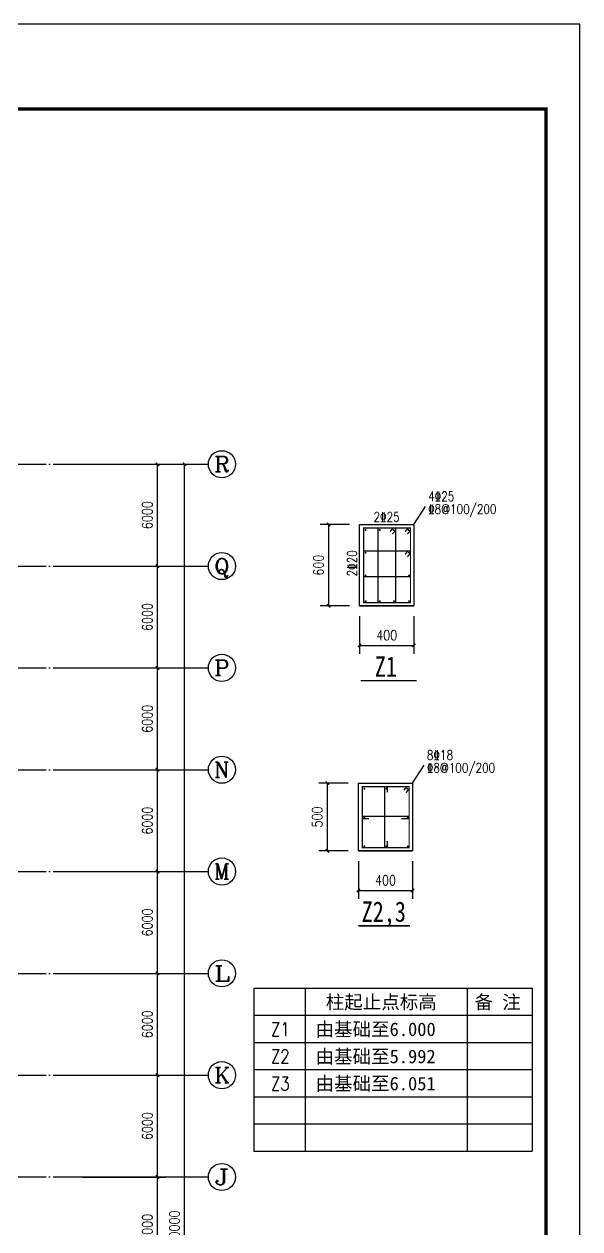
# Model space of a CAD drawing. Extents: x 31695611 to 39053694, y -59225 to 904195.
# Drawn here: x 38651623 to 38684416, y 833200 to 904195 of the extents above; entities that cross this region are included whole.
import ezdxf
from ezdxf.enums import TextEntityAlignment as Align

# ---------------------------------------------------------------- set-up
doc = ezdxf.new("R2010")
doc.units = 0
doc.header["$LTSCALE"] = 1000
doc.header["$MEASUREMENT"] = 0
doc.linetypes.add('ACAD_ISO04W100', pattern=[30.5, 24, -3, 0.5, -3])
doc.linetypes.add('DOTE', pattern=[2.42, 2, -0.2, 0.02, -0.2])
doc.layers.get('0').update_dxf_attribs({"linetype": 'CONTINUOUS'})
doc.layers.get('DEFPOINTS').update_dxf_attribs({"linetype": 'CONTINUOUS'})
for name, color, linetype in [('205', 253, 'CONTINUOUS'), ('AXIS', 3, 'CONTINUOUS'), ('AXIS_TEXT', 7, 'CONTINUOUS'), ('BD', 255, 'CONTINUOUS'), ('DOTE', 1, 'ACAD_ISO04W100'), ('OR', 7, 'CONTINUOUS'), ('PUB_DIM', 3, 'CONTINUOUS'), ('PUB_TEXT', 7, 'CONTINUOUS'), ('PUB_TITLE', 4, 'CONTINUOUS'), ('PUB_WZ', 7, 'CONTINUOUS')]:
    doc.layers.add(name, color=color, linetype=linetype)
doc.styles.add('-宋体', font='', dxfattribs={"width": 0.8})
doc.styles.add('_HZTXT', font='txt.shx', dxfattribs={"width": 0.8, "bigfont": 'hztxt.shx'})
doc.styles.add('_LABHZ', font='')
doc.styles.add('_TCH_AXIS', font='COMPLEX', dxfattribs={"bigfont": 'GBCBIG'})
doc.styles.add('COMPLEX', font='COMPLEX')
doc.styles.add('DIM_FONT', font='SIMPLEX.shx', dxfattribs={"width": 0.8})
doc.styles.get('-宋体').set_extended_font_data('SimSun')
doc.styles.get('_LABHZ').set_extended_font_data('SimSun')
doc.dimstyles.new('DIMN200', dxfattribs={"dimscale": 2, "dimtxt": 300, "dimasz": 100, "dimexe": 250, "dimexo": 300, "dimgap": 150, "dimtad": 1, "dimdec": 0, "dimzin": 0, "dimtxsty": 'DIM_FONT', "dimblk": 'ARCHTICK', "dimcen": 0.09, "dimclrt": 7, "dimazin": 3, "dimtfac": 1, "dimtdec": 0, "dimtix": 1, "dimtmove": 0, "dimatfit": 3, "dimtolj": 1, "dimtzin": 0})

# ---------------------------------------------------------------- blocks, each defined once
blk = doc.blocks.new('_ARCHTICK')
at = {"color": 0, "linetype": 'BYBLOCK', "const_width": 0.4}
blk.add_lwpolyline([(-0.5, -0.5), (0.5, 0.5)], dxfattribs=at)
blk = doc.blocks.new('*D796')
at = {"layer": 'AXIS', "color": 0}
for p, q in [((38655095, 836258), (38659995, 836258)), ((38659495, 830258), (38659495, 836258)), ((38655095, 830258), (38659995, 830258))]:
    blk.add_line(p, q, dxfattribs=at)
at = {"layer": 'DEFPOINTS', "color": 0}
for p in [(38654495, 836258), (38659495, 836258), (38654495, 830258)]:
    blk.add_point(p, dxfattribs=at)
at = {"layer": 'AXIS', "color": 0, "xscale": 200, "yscale": 200, "zscale": 200}
for p, rotation in [((38659495, 836258), 89.9998904604143), ((38659495, 830258), 269.9998904604143)]:
    blk.add_blockref('_ARCHTICK', p, dxfattribs=dict(at, rotation=rotation))
at = {"layer": 'AXIS', "color": 7, "insert": (38658895, 833259), "char_height": 600, "attachment_point": 5, "rotation": 89.99989, "style": 'DIM_FONT'}
blk.add_mtext('\\A1;6000', dxfattribs=at)
blk = doc.blocks.new('*D797')
at = {"layer": 'AXIS', "color": 0}
for p, q in [((38655095, 842258), (38659995, 842258)), ((38659495, 836258), (38659495, 842258)), ((38655095, 836258), (38659995, 836258))]:
    blk.add_line(p, q, dxfattribs=at)
at = {"layer": 'DEFPOINTS', "color": 0}
for p in [(38654495, 842258), (38659495, 842258), (38654495, 836258)]:
    blk.add_point(p, dxfattribs=at)
at = {"layer": 'AXIS', "color": 0, "xscale": 200, "yscale": 200, "zscale": 200}
for p, rotation in [((38659495, 842258), 89.99989046034315), ((38659495, 836258), 269.9998904603431)]:
    blk.add_blockref('_ARCHTICK', p, dxfattribs=dict(at, rotation=rotation))
at = {"layer": 'AXIS', "color": 7, "insert": (38658895, 839259), "char_height": 600, "attachment_point": 5, "rotation": 89.99989, "style": 'DIM_FONT'}
blk.add_mtext('\\A1;6000', dxfattribs=at)
blk = doc.blocks.new('*D798')
at = {"layer": 'AXIS', "color": 0}
for p, q in [((38655095, 848258), (38659995, 848258)), ((38659495, 842258), (38659495, 848258)), ((38655095, 842258), (38659995, 842258))]:
    blk.add_line(p, q, dxfattribs=at)
at = {"layer": 'DEFPOINTS', "color": 0}
for p in [(38654495, 848258), (38659495, 848258), (38654495, 842258)]:
    blk.add_point(p, dxfattribs=at)
at = {"layer": 'AXIS', "color": 0, "xscale": 200, "yscale": 200, "zscale": 200}
for p, rotation in [((38659495, 848258), 89.99989046034315), ((38659495, 842258), 269.9998904603431)]:
    blk.add_blockref('_ARCHTICK', p, dxfattribs=dict(at, rotation=rotation))
at = {"layer": 'AXIS', "color": 7, "insert": (38658895, 845259), "char_height": 600, "attachment_point": 5, "rotation": 89.99989, "style": 'DIM_FONT'}
blk.add_mtext('\\A1;6000', dxfattribs=at)
blk = doc.blocks.new('*D799')
at = {"layer": 'AXIS', "color": 0}
for p, q in [((38655095, 854258), (38659995, 854258)), ((38659495, 848258), (38659495, 854258)), ((38655095, 848258), (38659995, 848258))]:
    blk.add_line(p, q, dxfattribs=at)
at = {"layer": 'DEFPOINTS', "color": 0}
for p in [(38654495, 854258), (38659495, 854258), (38654495, 848258)]:
    blk.add_point(p, dxfattribs=at)
at = {"layer": 'AXIS', "color": 0, "xscale": 200, "yscale": 200, "zscale": 200}
for p, rotation in [((38659495, 854258), 89.9998904604143), ((38659495, 848258), 269.9998904604143)]:
    blk.add_blockref('_ARCHTICK', p, dxfattribs=dict(at, rotation=rotation))
at = {"layer": 'AXIS', "color": 7, "insert": (38658895, 851259), "char_height": 600, "attachment_point": 5, "rotation": 89.99989, "style": 'DIM_FONT'}
blk.add_mtext('\\A1;6000', dxfattribs=at)
blk = doc.blocks.new('*D800')
at = {"layer": 'AXIS', "color": 0}
for p, q in [((38655095, 860258), (38659995, 860258)), ((38659495, 854258), (38659495, 860258)), ((38655095, 854258), (38659995, 854258))]:
    blk.add_line(p, q, dxfattribs=at)
at = {"layer": 'DEFPOINTS', "color": 0}
for p in [(38654495, 860258), (38659495, 860258), (38654495, 854258)]:
    blk.add_point(p, dxfattribs=at)
at = {"layer": 'AXIS', "color": 0, "xscale": 200, "yscale": 200, "zscale": 200}
for p, rotation in [((38659495, 860258), 89.99989046034315), ((38659495, 854258), 269.9998904603431)]:
    blk.add_blockref('_ARCHTICK', p, dxfattribs=dict(at, rotation=rotation))
at = {"layer": 'AXIS', "color": 7, "insert": (38658895, 857259), "char_height": 600, "attachment_point": 5, "rotation": 89.99989, "style": 'DIM_FONT'}
blk.add_mtext('\\A1;6000', dxfattribs=at)
blk = doc.blocks.new('*D801')
at = {"layer": 'AXIS', "color": 0}
for p, q in [((38655095, 866258), (38659995, 866258)), ((38659495, 860258), (38659495, 866258)), ((38655095, 860258), (38659995, 860258))]:
    blk.add_line(p, q, dxfattribs=at)
at = {"layer": 'DEFPOINTS', "color": 0}
for p in [(38654495, 866258), (38659495, 866258), (38654495, 860258)]:
    blk.add_point(p, dxfattribs=at)
at = {"layer": 'AXIS', "color": 0, "xscale": 200, "yscale": 200, "zscale": 200}
for p, rotation in [((38659495, 866258), 89.99989046034315), ((38659495, 860258), 269.9998904603431)]:
    blk.add_blockref('_ARCHTICK', p, dxfattribs=dict(at, rotation=rotation))
at = {"layer": 'AXIS', "color": 7, "insert": (38658895, 863259), "char_height": 600, "attachment_point": 5, "rotation": 89.99989, "style": 'DIM_FONT'}
blk.add_mtext('\\A1;6000', dxfattribs=at)
blk = doc.blocks.new('*D802')
at = {"layer": 'AXIS', "color": 0}
for p, q in [((38655095, 872258), (38659995, 872258)), ((38659495, 866258), (38659495, 872258)), ((38655095, 866258), (38659995, 866258))]:
    blk.add_line(p, q, dxfattribs=at)
at = {"layer": 'DEFPOINTS', "color": 0}
for p in [(38654495, 872258), (38659495, 872258), (38654495, 866258)]:
    blk.add_point(p, dxfattribs=at)
at = {"layer": 'AXIS', "color": 0, "xscale": 200, "yscale": 200, "zscale": 200}
for p, rotation in [((38659495, 872258), 89.9998904604143), ((38659495, 866258), 269.9998904604143)]:
    blk.add_blockref('_ARCHTICK', p, dxfattribs=dict(at, rotation=rotation))
at = {"layer": 'AXIS', "color": 7, "insert": (38658895, 869259), "char_height": 600, "attachment_point": 5, "rotation": 89.99989, "style": 'DIM_FONT'}
blk.add_mtext('\\A1;6000', dxfattribs=at)
blk = doc.blocks.new('*D803')
at = {"layer": 'AXIS', "color": 0}
for p, q in [((38655095, 878258), (38659995, 878258)), ((38659495, 872258), (38659495, 878258)), ((38655095, 872258), (38659995, 872258))]:
    blk.add_line(p, q, dxfattribs=at)
at = {"layer": 'DEFPOINTS', "color": 0}
for p in [(38654495, 878258), (38659495, 878258), (38654495, 872258)]:
    blk.add_point(p, dxfattribs=at)
at = {"layer": 'AXIS', "color": 0, "xscale": 200, "yscale": 200, "zscale": 200}
for p, rotation in [((38659495, 878258), 89.99989046034315), ((38659495, 872258), 269.9998904603431)]:
    blk.add_blockref('_ARCHTICK', p, dxfattribs=dict(at, rotation=rotation))
at = {"layer": 'AXIS', "color": 7, "insert": (38658895, 875259), "char_height": 600, "attachment_point": 5, "rotation": 89.99989, "style": 'DIM_FONT'}
blk.add_mtext('\\A1;6000', dxfattribs=at)
blk = doc.blocks.new('*D804')
at = {"layer": 'AXIS', "color": 0}
for p, q in [((38655095, 878259), (38661595, 878258)), ((38661095, 788258), (38661095, 878258)), ((38655095, 788259), (38661595, 788258))]:
    blk.add_line(p, q, dxfattribs=at)
at = {"layer": 'DEFPOINTS', "color": 0}
for p in [(38654495, 878259), (38661095, 878258), (38654495, 788259)]:
    blk.add_point(p, dxfattribs=at)
at = {"layer": 'AXIS', "color": 0, "xscale": 200, "yscale": 200, "zscale": 200}
for p, rotation in [((38661095, 878258), 89.99989046036686), ((38661095, 788258), 269.9998904603668)]:
    blk.add_blockref('_ARCHTICK', p, dxfattribs=dict(at, rotation=rotation))
at = {"layer": 'AXIS', "color": 7, "insert": (38660495, 833258), "char_height": 600, "attachment_point": 5, "rotation": 89.99989, "style": 'DIM_FONT'}
blk.add_mtext('\\A1;90000', dxfattribs=at)
blk = doc.blocks.new('*D1136')
at = {"layer": 'DEFPOINTS', "color": 0}
for p in [(38669594, 874714), (38671420, 874714), (38671420, 869914)]:
    blk.add_point(p, dxfattribs=at)
at = {"layer": 'PUB_DIM', "color": 0}
for p, q in [((38670820, 874714), (38669094, 874714)), ((38669594, 869914), (38669594, 874714)), ((38670820, 869914), (38669094, 869914))]:
    blk.add_line(p, q, dxfattribs=at)
at = {"layer": 'PUB_DIM', "color": 0, "xscale": 200, "yscale": 200, "zscale": 200}
for p, rotation in [((38669594, 874714), 90), ((38669594, 869914), 270)]:
    blk.add_blockref('_ARCHTICK', p, dxfattribs=dict(at, rotation=rotation))
at = {"layer": 'PUB_DIM', "color": 7, "insert": (38668994, 872314), "char_height": 600, "attachment_point": 5, "rotation": 90, "style": 'DIM_FONT'}
blk.add_mtext('\\A1;600', dxfattribs=at)
blk = doc.blocks.new('*D1137')
at = {"layer": 'DEFPOINTS', "color": 0}
for p in [(38671420, 869914), (38674620, 869914), (38674620, 867585)]:
    blk.add_point(p, dxfattribs=at)
at = {"layer": 'PUB_DIM', "color": 0}
for p, q in [((38671420, 869314), (38671420, 867085)), ((38674620, 869314), (38674620, 867085)), ((38671420, 867585), (38674620, 867585))]:
    blk.add_line(p, q, dxfattribs=at)
at = {"layer": 'PUB_DIM', "color": 0, "xscale": 200, "yscale": 200, "zscale": 200, "rotation": 180}
blk.add_blockref('_ARCHTICK', (38671420, 867585), dxfattribs=at)
at = {"layer": 'PUB_DIM', "color": 0, "xscale": 200, "yscale": 200, "zscale": 200}
blk.add_blockref('_ARCHTICK', (38674620, 867585), dxfattribs=at)
at = {"layer": 'PUB_DIM', "color": 7, "insert": (38673020, 868185), "char_height": 600, "attachment_point": 5, "style": 'DIM_FONT'}
blk.add_mtext('\\A1;400', dxfattribs=at)
blk = doc.blocks.new('*D1138')
at = {"layer": 'DEFPOINTS', "color": 0}
for p in [(38669518, 859471), (38671345, 859471), (38671345, 855471)]:
    blk.add_point(p, dxfattribs=at)
at = {"layer": 'PUB_DIM', "color": 0}
for p, q in [((38670745, 859471), (38669018, 859471)), ((38669518, 855471), (38669518, 859471)), ((38670745, 855471), (38669018, 855471))]:
    blk.add_line(p, q, dxfattribs=at)
at = {"layer": 'PUB_DIM', "color": 0, "xscale": 200, "yscale": 200, "zscale": 200}
for p, rotation in [((38669518, 859471), 90), ((38669518, 855471), 270)]:
    blk.add_blockref('_ARCHTICK', p, dxfattribs=dict(at, rotation=rotation))
at = {"layer": 'PUB_DIM', "color": 7, "insert": (38668918, 857471), "char_height": 600, "attachment_point": 5, "rotation": 90, "style": 'DIM_FONT'}
blk.add_mtext('\\A1;500', dxfattribs=at)
blk = doc.blocks.new('*D1139')
at = {"layer": 'DEFPOINTS', "color": 0}
for p in [(38671345, 855471), (38674545, 855471), (38674545, 853142)]:
    blk.add_point(p, dxfattribs=at)
at = {"layer": 'PUB_DIM', "color": 0}
for p, q in [((38671345, 854871), (38671345, 852642)), ((38674545, 854871), (38674545, 852642)), ((38671345, 853142), (38674545, 853142))]:
    blk.add_line(p, q, dxfattribs=at)
at = {"layer": 'PUB_DIM', "color": 0, "xscale": 200, "yscale": 200, "zscale": 200, "rotation": 180}
blk.add_blockref('_ARCHTICK', (38671345, 853142), dxfattribs=at)
at = {"layer": 'PUB_DIM', "color": 0, "xscale": 200, "yscale": 200, "zscale": 200}
blk.add_blockref('_ARCHTICK', (38674545, 853142), dxfattribs=at)
at = {"layer": 'PUB_DIM', "color": 7, "insert": (38672945, 853742), "char_height": 600, "attachment_point": 5, "style": 'DIM_FONT'}
blk.add_mtext('\\A1;400', dxfattribs=at)
blk = doc.blocks.new('_AXISO')
blk.add_circle((0, 0), 0.5)
at = {"layer": 'AXIS_TEXT', "style": 'COMPLEX', "width": 1.041667}
blk.add_attdef('A', text='', height=0.56, dxfattribs=at).set_placement((-0.25, -0.28), (0.25, -0.28), align=Align.FIT)

msp = doc.modelspace()

# ---------------------------------------------------------------- linework, layer by layer
for p, q in [((38674620.4, 874713.8), (38675307.2, 875772.5)), ((38671420.4, 874713.8), (38674620.4, 874713.8)), ((38671420.4, 869913.8), (38671420.4, 874713.8)), ((38674620.4, 874713.8), (38674620.4, 869913.8)), ((38674620.4, 869913.8), (38671420.4, 869913.8)), ((38671420.4, 869913.8), (38674620.4, 869913.8)), ((38674544.7, 859470.8), (38675231.5, 860529.5)), ((38671344.7, 859470.8), (38674544.7, 859470.8)), ((38671344.7, 855470.8), (38671344.7, 859470.8)), ((38674544.7, 859470.8), (38674544.7, 855470.8)), ((38674544.7, 855470.8), (38671344.7, 855470.8)), ((38671344.7, 855470.8), (38674544.7, 855470.8)), ((38665171.9, 847387.6), (38681595.4, 847387.6)), ((38665171.9, 847387.6), (38665171.9, 837787.6)), ((38668215.7, 847387.6), (38668215.7, 837787.6)), ((38677758.1, 847387.6), (38677758.1, 837787.6)), ((38681595.4, 847387.6), (38681595.4, 837787.6)), ((38665171.9, 845787.6), (38681595.4, 845787.6)), ((38665171.9, 844187.6), (38681595.4, 844187.6)), ((38665171.9, 842587.6), (38681595.4, 842587.6)), ((38665171.9, 840987.6), (38681595.4, 840987.6)), ((38665171.9, 839387.6), (38681595.4, 839387.6)), ((38665171.9, 837787.6), (38681595.4, 837787.6))]:
    msp.add_line(p, q)
at = {"const_width": 80}
for points in [[(38672494.8, 874495), (38672494.8, 870108.1)], [(38673537, 874495), (38673537, 870108.1)], [(38671662.4, 873150.5), (38674419, 873150.5)], [(38671662.4, 871632.6), (38674419, 871632.6)], [(38672888.8, 859251.9), (38672888.8, 855665)], [(38673046, 859251.9), (38673046, 858923.6)], [(38671586.7, 857509.9), (38674343.3, 857509.9)], [(38671586.7, 857364.8), (38671963.8, 857364.8)], [(38673886.6, 857364.8), (38674343.3, 857364.8)], [(38673046, 856057.7), (38673046, 855665)]]:
    msp.add_lwpolyline(points, dxfattribs=at)
at = {"layer": '205', "const_width": 84.4}
for points in [[(38671484.6, 865499.2), (38674787.2, 865499.2)], [(38671346.6, 851056.2), (38674392.3, 851056.2)]]:
    msp.add_lwpolyline(points, dxfattribs=at)
at = {"layer": 'AXIS'}
for p, q in [((38654494.9, 878258.5), (38662494.9, 878258.5)), ((38654494.9, 872258.5), (38662494.9, 872258.5)), ((38654494.9, 866258.5), (38662494.9, 866258.5)), ((38654494.9, 860258.5), (38662494.9, 860258.5)), ((38654494.9, 854258.5), (38662494.9, 854258.5)), ((38654494.8, 848258.5), (38662494.8, 848258.5)), ((38654494.8, 842258.5), (38662494.8, 842258.5)), ((38654494.8, 836258.5), (38662494.8, 836258.5))]:
    msp.add_line(p, q, dxfattribs=at)
at = {"layer": 'BD', "const_width": 75}
for points in [[(38671662.4, 874495), (38674419, 874495), (38674419, 870108.1), (38671662.4, 870108.1), (38671662.4, 874495)], [(38671586.7, 859251.9), (38674343.3, 859251.9), (38674343.3, 855665), (38671586.7, 855665), (38671586.7, 859251.9)]]:
    msp.add_lwpolyline(points, dxfattribs=at)
at = {"layer": 'BD', "const_width": 56.3}
for points in [[(38671745.7, 874383.6, 1), (38671801.9, 874383.6, 1)], [(38672578.1, 874383.6, 1), (38672634.3, 874383.6, 1)], [(38673397.5, 874383.6, 1), (38673453.7, 874383.6, 1)], [(38674279.4, 874383.6, 1), (38674335.7, 874383.6, 1)], [(38671745.7, 873043.6, 1), (38671801.9, 873043.6, 1)], [(38674307.3, 873043.6, 1), (38674363.5, 873043.6, 1)], [(38671745.7, 871707, 1), (38671801.9, 871707, 1)], [(38674307.3, 871707, 1), (38674363.5, 871707, 1)], [(38671745.7, 870191.6, 1), (38671801.9, 870191.6, 1)], [(38672578.1, 870191.6, 1), (38672634.3, 870191.6, 1)], [(38673425.3, 870191.6, 1), (38673481.6, 870191.6, 1)], [(38674307.3, 870191.6, 1), (38674363.5, 870191.6, 1)], [(38671670, 859140.6, 1), (38671726.2, 859140.6, 1)], [(38672972.1, 859140.6, 1), (38673028.3, 859140.6, 1)], [(38674203.7, 859140.6, 1), (38674260, 859140.6, 1)], [(38671670, 857439.2, 1), (38671726.2, 857439.2, 1)], [(38674231.6, 857439.2, 1), (38674287.8, 857439.2, 1)], [(38671670, 855748.6, 1), (38671726.2, 855748.6, 1)], [(38672972.1, 855748.6, 1), (38673028.3, 855748.6, 1)], [(38674231.6, 855748.6, 1), (38674287.8, 855748.6, 1)]]:
    msp.add_lwpolyline(points, format="xyb", close=True, dxfattribs=at)
at = {"layer": 'DOTE', "linetype": 'DOTE'}
for p, q in [((38614629.6, 878258.6), (38654494.9, 878258.5)), ((38614629.6, 872258.6), (38654494.9, 872258.5)), ((38614629.6, 866258.6), (38654494.9, 866258.5)), ((38614629.6, 860258.6), (38654494.9, 860258.5)), ((38614629.6, 854258.6), (38654494.9, 854258.5)), ((38614629.6, 848258.6), (38654494.8, 848258.5)), ((38614629.5, 842258.6), (38654494.8, 842258.5)), ((38614629.5, 836258.6), (38654494.8, 836258.5))]:
    msp.add_line(p, q, dxfattribs=at)
at = {"layer": 'OR', "const_width": 75}
for points in [[(38673392.8, 874501.5), (38673217.5, 874288.1)], [(38673528.3, 874357), (38673353, 874143.7)], [(38674274.8, 874501.5), (38674099.4, 874288.1)], [(38674410.3, 874357), (38674234.9, 874143.7)], [(38674274.8, 873157), (38674099.4, 872943.6)], [(38674410.3, 873012.5), (38674234.9, 872799.2)], [(38674199.1, 859258.4), (38674023.7, 859045.1)], [(38674334.6, 859114), (38674159.2, 858900.6)]]:
    msp.add_lwpolyline(points, dxfattribs=at)
at = {"layer": 'PUB_TITLE'}
msp.add_lwpolyline([(38600416.2, 755595.5), (38684416.2, 755595.5), (38684416.2, 904195.5), (38600416.2, 904195.5)], close=True, dxfattribs=at)
at = {"layer": 'PUB_TITLE', "const_width": 200}
msp.add_lwpolyline([(38602416.2, 757595.5), (38682416.2, 757595.5), (38682416.2, 899195.5), (38602416.2, 899195.5)], close=True, dxfattribs=at)

# ---------------------------------------------------------------- block references
at = {"layer": 'AXIS'}
ref = msp.add_blockref('_AXISO', (38663294.9, 878258.5), dxfattribs=dict(at, xscale=1600, yscale=1600, zscale=1600))
ref.add_attrib('A', 'R', dxfattribs={"layer": 'AXIS_TEXT', "height": 905.1, "style": '_TCH_AXIS', "width": 1.166667}).set_placement((38662842.4, 877805.9), (38663747.5, 877805.9), align=Align.FIT)
ref = msp.add_blockref('_AXISO', (38663294.9, 872258.5), dxfattribs=dict(at, xscale=1600, yscale=1600, zscale=1600))
ref.add_attrib('A', 'Q', dxfattribs={"layer": 'AXIS_TEXT', "height": 905.1, "style": '_TCH_AXIS', "width": 1.3125}).set_placement((38662842.3, 871805.9), (38663747.4, 871805.9), align=Align.FIT)
ref = msp.add_blockref('_AXISO', (38663294.9, 866258.5), dxfattribs=dict(at, xscale=1600, yscale=1600, zscale=1600))
ref.add_attrib('A', 'P', dxfattribs={"layer": 'AXIS_TEXT', "height": 905.1, "style": '_TCH_AXIS', "width": 1.235294}).set_placement((38662842.3, 865805.9), (38663747.4, 865805.9), align=Align.FIT)
ref = msp.add_blockref('_AXISO', (38663294.9, 860258.5), dxfattribs=dict(at, xscale=1600, yscale=1600, zscale=1600))
ref.add_attrib('A', 'N', dxfattribs={"layer": 'AXIS_TEXT', "height": 905.1, "style": '_TCH_AXIS', "width": 1.105263}).set_placement((38662842.3, 859805.9), (38663747.4, 859805.9), align=Align.FIT)
ref = msp.add_blockref('_AXISO', (38663294.9, 854258.5), dxfattribs=dict(at, xscale=1600, yscale=1600, zscale=1600))
ref.add_attrib('A', 'M', dxfattribs={"layer": 'AXIS_TEXT', "height": 905.1, "style": '_TCH_AXIS'}).set_placement((38662842.3, 853805.9), (38663747.4, 853805.9), align=Align.FIT)
ref = msp.add_blockref('_AXISO', (38663294.8, 848258.5), dxfattribs=dict(at, xscale=1600, yscale=1600, zscale=1600))
ref.add_attrib('A', 'L', dxfattribs={"layer": 'AXIS_TEXT', "height": 905.1, "style": '_TCH_AXIS', "width": 1.4}).set_placement((38662842.3, 847805.9), (38663747.4, 847805.9), align=Align.FIT)
ref = msp.add_blockref('_AXISO', (38663294.8, 842258.5), dxfattribs=dict(at, xscale=1600, yscale=1600, zscale=1600))
ref.add_attrib('A', 'K', dxfattribs={"layer": 'AXIS_TEXT', "height": 905.1, "style": '_TCH_AXIS', "width": 1.105263}).set_placement((38662842.3, 841805.9), (38663747.4, 841805.9), align=Align.FIT)
ref = msp.add_blockref('_AXISO', (38663294.8, 836258.5), dxfattribs=dict(at, xscale=1600, yscale=1600, zscale=1600))
ref.add_attrib('A', 'J', dxfattribs={"layer": 'AXIS_TEXT', "height": 905.1, "style": '_TCH_AXIS', "width": 1.909091}).set_placement((38662842.3, 835805.9), (38663747.4, 835805.9), align=Align.FIT)

# ---------------------------------------------------------------- texts
at = {"style": '_LABHZ'}
for s, p in [('柱起止点标高', (38669423.9, 846164)), ('备 注', (38678195.5, 846164)), ('由基础至6.000', (38668822, 844564)), ('由基础至5.992', (38668822, 842964)), ('由基础至6.051', (38668822, 841364))]:
    msp.add_text(s, height=800, dxfattribs=at).set_placement(p)
at = {"style": 'DIM_FONT', "width": 0.8}
for s, p in [('Z1', (38666187.5, 844564)), ('Z2', (38666187.5, 842964)), ('Z3', (38666187.5, 841364))]:
    msp.add_text(s, height=800, dxfattribs=at).set_placement(p)
at = {"layer": 'PUB_TEXT', "style": '_HZTXT', "width": 0.8}
for s, p in [('4%%13225', (38675460.9, 876085.4)), ('2%%13225', (38672235, 874871.9)), ('%%1328@100/200', (38675460.9, 875333.7)), ('8%%13218', (38675385.2, 860842.4)), ('%%1328@100/200', (38675385.2, 860090.7))]:
    msp.add_text(s, height=562.5, dxfattribs=at).set_placement(p)
msp.add_text('2%%13220', height=562.5, rotation=90, dxfattribs=at).set_placement((38671254.3, 871650.7))
at = {"layer": 'PUB_WZ', "style": '-宋体', "width": 0.8}
for s, p in [('Z1', (38672316, 865737.4)), ('Z2,3', (38671538.3, 851294.3))]:
    msp.add_text(s, height=1200, dxfattribs=at).set_placement(p)

# ---------------------------------------------------------------- dimensions: what is measured, and where the dimension line sits
at = {"layer": 'AXIS'}
for p1, p2, distance, picture, middle in [((38654494.7, 788258.5), (38654494.9, 878258.5), -6600, '*D804', (38660494.8, 833258.5)), ((38654494.9, 872258.5), (38654494.9, 878258.5), -5000, '*D803', (38658894.9, 875258.5)), ((38654494.9, 866258.5), (38654494.9, 872258.5), -5000, '*D802', (38658894.9, 869258.5)), ((38654494.9, 860258.5), (38654494.9, 866258.5), -5000, '*D801', (38658894.9, 863258.5)), ((38654494.9, 854258.5), (38654494.9, 860258.5), -5000, '*D800', (38658894.9, 857258.5)), ((38654494.8, 848258.5), (38654494.9, 854258.5), -5000, '*D799', (38658894.9, 851258.5)), ((38654494.8, 842258.5), (38654494.8, 848258.5), -5000, '*D798', (38658894.8, 845258.5)), ((38654494.8, 836258.5), (38654494.8, 842258.5), -5000, '*D797', (38658894.8, 839258.5)), ((38654494.8, 830258.5), (38654494.8, 836258.5), -5000, '*D796', (38658894.8, 833258.5))]:
    dim = msp.add_aligned_dim(p1=p1, p2=p2, distance=distance, dimstyle='DIMN200', dxfattribs=at)
    dim.commit()
    dim.dimension.update_dxf_attribs({"geometry": picture, "text_midpoint": middle})
at = {"layer": 'PUB_DIM'}
for p1, p2, distance, text, picture, middle in [((38671420.4, 869913.8), (38671420.4, 874713.8), 1826.5, '600', '*D1136', (38668993.8, 872313.8)), ((38671420.4, 869913.8), (38674620.4, 869913.8), -2328.9, '400', '*D1137', (38673020.4, 868184.9)), ((38671344.7, 855470.8), (38671344.7, 859470.8), 1826.5, '500', '*D1138', (38668918.1, 857470.8)), ((38671344.7, 855470.8), (38674544.7, 855470.8), -2328.9, '400', '*D1139', (38672944.7, 853741.9))]:
    dim = msp.add_aligned_dim(p1=p1, p2=p2, distance=distance, text=text, dimstyle='DIMN200', dxfattribs=at)
    dim.commit()
    dim.dimension.update_dxf_attribs({"geometry": picture, "text_midpoint": middle})

doc.saveas('drawing.dxf')
